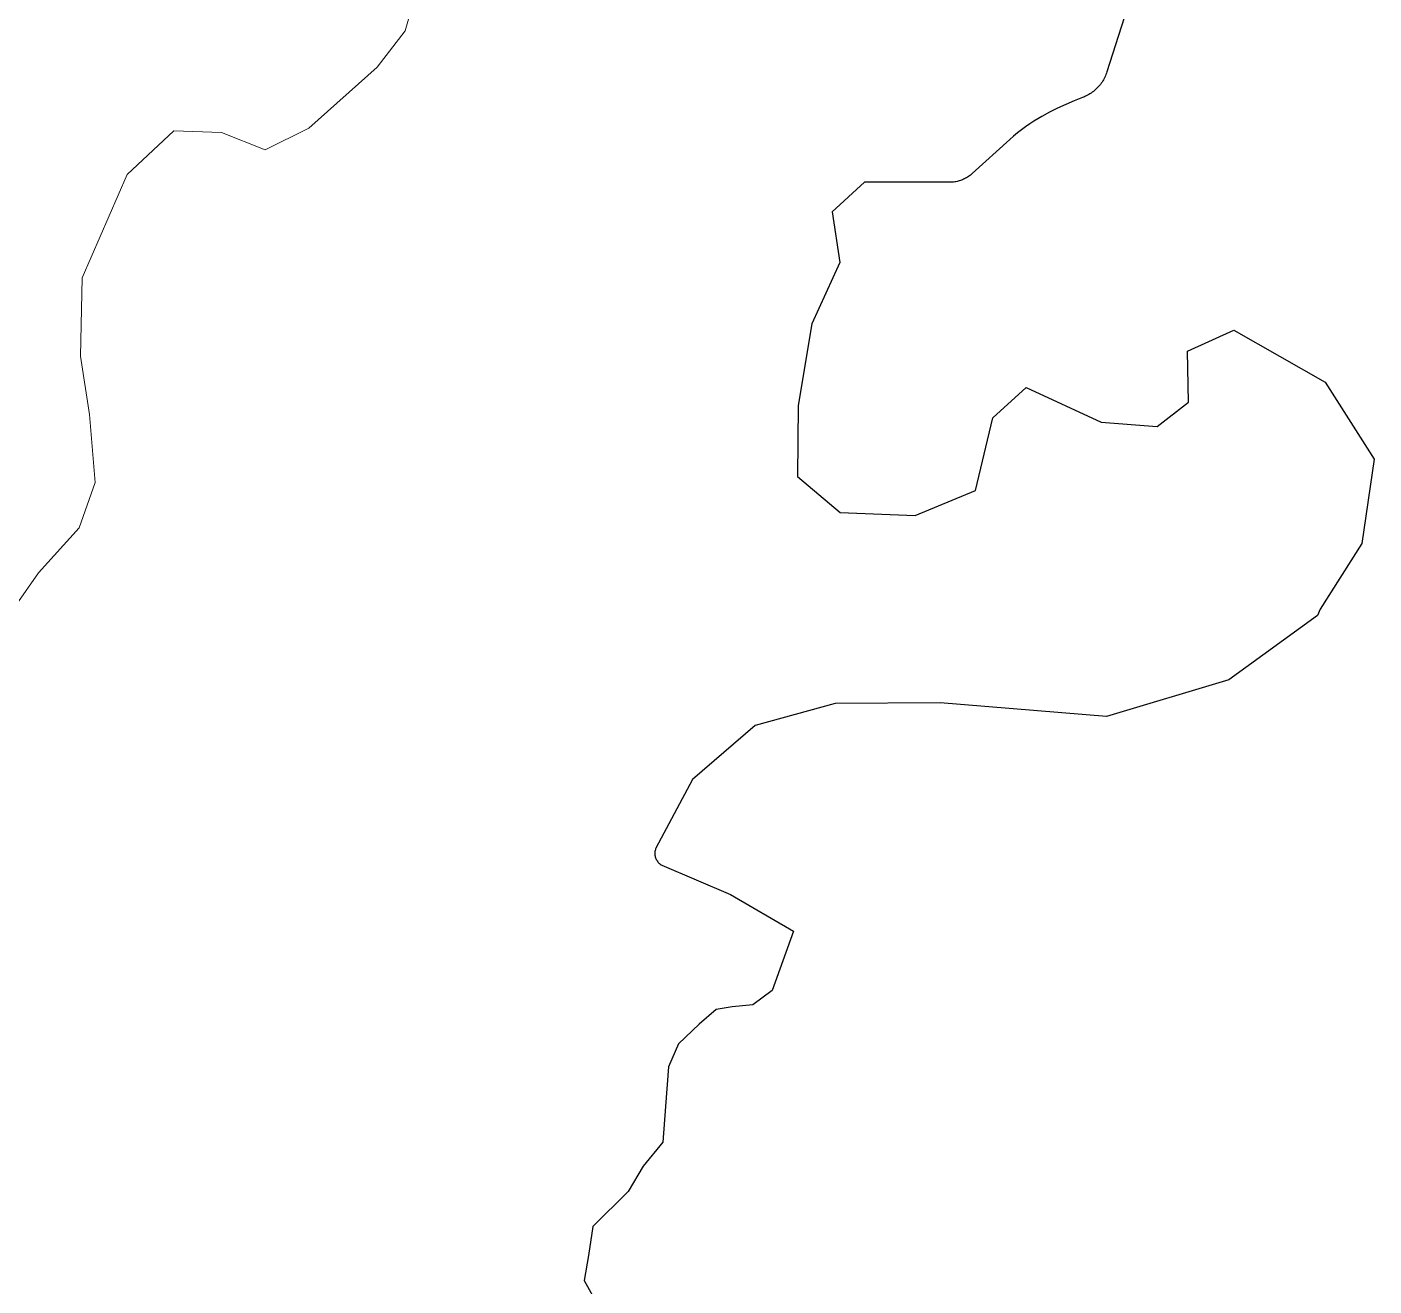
# Model space of a CAD drawing. Header units: millimetres. Extents: x 617751 to 636088, y 68402 to 77988.
# Drawn here: x 624975 to 625901, y 74125 to 74991 of the extents above; entities that cross this region are included whole.
import ezdxf

# ---------------------------------------------------------------- set-up
doc = ezdxf.new("R2010")
doc.units = ezdxf.units.MM
doc.header["$LTSCALE"] = 3
doc.header["$MEASUREMENT"] = 0
doc.layers.add('ALINHAMENTO PREDIAL', color=120, linetype='Continuous')
doc.layers.add('BAIRRO', color=30, linetype='Continuous')

msp = doc.modelspace()

# ---------------------------------------------------------------- linework, layer by layer
at = {"layer": 'ALINHAMENTO PREDIAL'}
msp.add_lwpolyline([(625735.45, 75016.32), (625717.69, 74960.21), (625717.38, 74959.29), (625717.04, 74958.38), (625716.67, 74957.48), (625716.26, 74956.59), (625715.83, 74955.72), (625715.36, 74954.87), (625714.86, 74954.03), (625714.34, 74953.21), (625713.79, 74952.4), (625713.21, 74951.62), (625712.6, 74950.86), (625711.97, 74950.12), (625711.31, 74949.4), (625710.62, 74948.71), (625709.91, 74948.04), (625709.18, 74947.39), (625708.43, 74946.78), (625707.66, 74946.18), (625706.86, 74945.62), (625706.05, 74945.08), (625705.22, 74944.58), (625704.37, 74944.1), (625703.5, 74943.65), (625702.62, 74943.23), (625701.73, 74942.85), (625700.82, 74942.49), (625695.06, 74940.24), (625689.38, 74937.81), (625683.78, 74935.2), (625678.26, 74932.41), (625672.84, 74929.44), (625667.52, 74926.29), (625664.59, 74924.43), (625661.73, 74922.48), (625658.93, 74920.43), (625656.2, 74918.3), (625653.54, 74916.07), (625650.95, 74913.76), (625624.97, 74890.21), (625624.38, 74889.69), (625623.77, 74889.19), (625623.14, 74888.71), (625622.5, 74888.25), (625621.84, 74887.82), (625621.16, 74887.41), (625620.47, 74887.02), (625619.77, 74886.66), (625619.06, 74886.32), (625618.34, 74886), (625617.6, 74885.71), (625616.86, 74885.45), (625616.11, 74885.21), (625615.35, 74885), (625614.58, 74884.81), (625613.81, 74884.65), (625613.03, 74884.52), (625612.25, 74884.41), (625611.46, 74884.33), (625610.67, 74884.28), (625609.88, 74884.26), (625609.09, 74884.26), (625608.3, 74884.29), (625550.83, 74884.29), (625528.72, 74863.9), (625533.98, 74829.14), (625514.59, 74786.92), (625505.39, 74730.62), (625504.88, 74681.77), (625534.24, 74657.12), (625585.71, 74655.08), (625627.39, 74672.26), (625639.21, 74722.26), (625662.15, 74743), (625713.83, 74719.21), (625752.18, 74716.3), (625773.73, 74733.03), (625773.15, 74768.11), (625804.91, 74782.49), (625867.8, 74746.78), (625901.48, 74693.81), (625893.12, 74635.68), (625864.35, 74590.5), (625862.66, 74586.27), (625801.52, 74541.97), (625717.33, 74516.75), (625602.93, 74526.13), (625530.65, 74525.59), (625475.61, 74510.54), (625432.68, 74473.33), (625407.47, 74426.12), (625407.23, 74425.55), (625407.04, 74424.95), (625406.88, 74424.35), (625406.77, 74423.74), (625406.7, 74423.12), (625406.67, 74422.5), (625406.69, 74421.88), (625406.74, 74421.26), (625406.84, 74420.65), (625406.98, 74420.04), (625407.17, 74419.45), (625407.39, 74418.87), (625407.65, 74418.3), (625407.95, 74417.76), (625408.29, 74417.24), (625408.66, 74416.74), (625409.07, 74416.27), (625409.5, 74415.83), (625409.97, 74415.41), (625410.46, 74415.04), (625410.98, 74414.69), (625411.52, 74414.39), (625458.74, 74394.07), (625502.04, 74368.84), (625487.34, 74328.2), (625474.21, 74318.15), (625459.91, 74316.91), (625448.97, 74315.09), (625437.27, 74304.84), (625422.87, 74291.46), (625416.17, 74275.66), (625414.03, 74248.26), (625412.15, 74223.82), (625398.56, 74207.13), (625388.23, 74189.9), (625364.09, 74165.73), (625361.03, 74145.69), (625358.12, 74128.68), (625374.96, 74098.03)], dxfattribs=at)
msp.add_lwpolyline([(625735.45, 75016.32), (625717.69, 74960.21), (625717.38, 74959.29), (625717.04, 74958.38), (625716.67, 74957.48), (625716.26, 74956.59), (625715.83, 74955.72), (625715.36, 74954.87), (625714.86, 74954.03), (625714.34, 74953.21), (625713.79, 74952.4), (625713.21, 74951.62), (625712.6, 74950.86), (625711.97, 74950.12), (625711.31, 74949.4), (625710.62, 74948.71), (625709.91, 74948.04), (625709.18, 74947.39), (625708.43, 74946.78), (625707.66, 74946.18), (625706.86, 74945.62), (625706.05, 74945.08), (625705.22, 74944.58), (625704.37, 74944.1), (625703.5, 74943.65), (625702.62, 74943.23), (625701.73, 74942.85), (625700.82, 74942.49), (625695.06, 74940.24), (625689.38, 74937.81), (625683.78, 74935.2), (625678.26, 74932.41), (625672.84, 74929.44), (625667.52, 74926.29), (625664.59, 74924.43), (625661.73, 74922.48), (625658.93, 74920.43), (625656.2, 74918.3), (625653.54, 74916.07), (625650.95, 74913.76), (625624.97, 74890.21), (625624.38, 74889.69), (625623.77, 74889.19), (625623.14, 74888.71), (625622.5, 74888.25), (625621.84, 74887.82), (625621.16, 74887.41), (625620.47, 74887.02), (625619.77, 74886.66), (625619.06, 74886.32), (625618.34, 74886), (625617.6, 74885.71), (625616.86, 74885.45), (625616.11, 74885.21), (625615.35, 74885), (625614.58, 74884.81), (625613.81, 74884.65), (625613.03, 74884.52), (625612.25, 74884.41), (625611.46, 74884.33), (625610.67, 74884.28), (625609.88, 74884.26), (625609.09, 74884.26), (625608.3, 74884.29), (625550.83, 74884.29), (625528.72, 74863.9), (625533.98, 74829.14), (625514.59, 74786.92), (625505.39, 74730.62), (625504.88, 74681.77), (625534.24, 74657.12), (625585.71, 74655.08), (625627.39, 74672.26), (625639.21, 74722.26), (625662.15, 74743), (625713.83, 74719.21), (625752.18, 74716.3), (625773.73, 74733.03), (625773.15, 74768.11), (625804.91, 74782.49), (625867.8, 74746.78), (625901.48, 74693.81), (625893.12, 74635.68), (625864.35, 74590.5), (625862.66, 74586.27), (625801.52, 74541.97), (625717.33, 74516.75), (625602.93, 74526.13), (625530.65, 74525.59), (625475.61, 74510.54), (625432.68, 74473.33), (625407.47, 74426.12), (625407.23, 74425.55), (625407.04, 74424.95), (625406.88, 74424.35), (625406.77, 74423.74), (625406.7, 74423.12), (625406.67, 74422.5), (625406.69, 74421.88), (625406.74, 74421.26), (625406.84, 74420.65), (625406.98, 74420.04), (625407.17, 74419.45), (625407.39, 74418.87), (625407.65, 74418.3), (625407.95, 74417.76), (625408.29, 74417.24), (625408.66, 74416.74), (625409.07, 74416.27), (625409.5, 74415.83), (625409.97, 74415.41), (625410.46, 74415.04), (625410.98, 74414.69), (625411.52, 74414.39), (625458.74, 74394.07), (625502.04, 74368.84), (625487.34, 74328.2), (625474.21, 74318.15), (625459.91, 74316.91), (625448.97, 74315.09), (625437.27, 74304.84), (625422.87, 74291.46), (625416.17, 74275.66), (625414.03, 74248.26), (625412.15, 74223.82), (625398.56, 74207.13), (625388.23, 74189.9), (625364.09, 74165.73), (625361.03, 74145.69), (625358.12, 74128.68), (625374.96, 74098.03)], dxfattribs=at)
msp.add_lwpolyline([(625735.45, 75016.32), (625717.69, 74960.21), (625717.38, 74959.29), (625717.04, 74958.38), (625716.67, 74957.48), (625716.26, 74956.59), (625715.83, 74955.72), (625715.36, 74954.87), (625714.86, 74954.03), (625714.34, 74953.21), (625713.79, 74952.4), (625713.21, 74951.62), (625712.6, 74950.86), (625711.97, 74950.12), (625711.31, 74949.4), (625710.62, 74948.71), (625709.91, 74948.04), (625709.18, 74947.39), (625708.43, 74946.78), (625707.66, 74946.18), (625706.86, 74945.62), (625706.05, 74945.08), (625705.22, 74944.58), (625704.37, 74944.1), (625703.5, 74943.65), (625702.62, 74943.23), (625701.73, 74942.85), (625700.82, 74942.49), (625695.06, 74940.24), (625689.38, 74937.81), (625683.78, 74935.2), (625678.26, 74932.41), (625672.84, 74929.44), (625667.52, 74926.29), (625664.59, 74924.43), (625661.73, 74922.48), (625658.93, 74920.43), (625656.2, 74918.3), (625653.54, 74916.07), (625650.95, 74913.76), (625624.97, 74890.21), (625624.38, 74889.69), (625623.77, 74889.19), (625623.14, 74888.71), (625622.5, 74888.25), (625621.84, 74887.82), (625621.16, 74887.41), (625620.47, 74887.02), (625619.77, 74886.66), (625619.06, 74886.32), (625618.34, 74886), (625617.6, 74885.71), (625616.86, 74885.45), (625616.11, 74885.21), (625615.35, 74885), (625614.58, 74884.81), (625613.81, 74884.65), (625613.03, 74884.52), (625612.25, 74884.41), (625611.46, 74884.33), (625610.67, 74884.28), (625609.88, 74884.26), (625609.09, 74884.26), (625608.3, 74884.29), (625550.83, 74884.29), (625528.72, 74863.9), (625533.98, 74829.14), (625514.59, 74786.92), (625505.39, 74730.62), (625504.88, 74681.77), (625534.24, 74657.12), (625585.71, 74655.08), (625627.39, 74672.26), (625639.21, 74722.26), (625662.15, 74743), (625713.83, 74719.21), (625752.18, 74716.3), (625773.73, 74733.03), (625773.15, 74768.11), (625804.91, 74782.49), (625867.8, 74746.78), (625901.48, 74693.81), (625893.12, 74635.68), (625864.35, 74590.5), (625862.66, 74586.27), (625801.52, 74541.97), (625717.33, 74516.75), (625602.93, 74526.13), (625530.65, 74525.59), (625475.61, 74510.54), (625432.68, 74473.33), (625407.47, 74426.12), (625407.23, 74425.55), (625407.04, 74424.95), (625406.88, 74424.35), (625406.77, 74423.74), (625406.7, 74423.12), (625406.67, 74422.5), (625406.69, 74421.88), (625406.74, 74421.26), (625406.84, 74420.65), (625406.98, 74420.04), (625407.17, 74419.45), (625407.39, 74418.87), (625407.65, 74418.3), (625407.95, 74417.76), (625408.29, 74417.24), (625408.66, 74416.74), (625409.07, 74416.27), (625409.5, 74415.83), (625409.97, 74415.41), (625410.46, 74415.04), (625410.98, 74414.69), (625411.52, 74414.39), (625458.74, 74394.07), (625502.04, 74368.84), (625487.34, 74328.2), (625474.21, 74318.15), (625459.91, 74316.91), (625448.97, 74315.09), (625437.27, 74304.84), (625422.87, 74291.46), (625416.17, 74275.66), (625414.03, 74248.26), (625412.15, 74223.82), (625398.56, 74207.13), (625388.23, 74189.9), (625364.09, 74165.73), (625361.03, 74145.69), (625358.12, 74128.68), (625374.96, 74098.03)], dxfattribs=at)
msp.add_lwpolyline([(625735.45, 75016.32), (625717.69, 74960.21), (625717.38, 74959.29), (625717.04, 74958.38), (625716.67, 74957.48), (625716.26, 74956.59), (625715.83, 74955.72), (625715.36, 74954.87), (625714.86, 74954.03), (625714.34, 74953.21), (625713.79, 74952.4), (625713.21, 74951.62), (625712.6, 74950.86), (625711.97, 74950.12), (625711.31, 74949.4), (625710.62, 74948.71), (625709.91, 74948.04), (625709.18, 74947.39), (625708.43, 74946.78), (625707.66, 74946.18), (625706.86, 74945.62), (625706.05, 74945.08), (625705.22, 74944.58), (625704.37, 74944.1), (625703.5, 74943.65), (625702.62, 74943.23), (625701.73, 74942.85), (625700.82, 74942.49), (625695.06, 74940.24), (625689.38, 74937.81), (625683.78, 74935.2), (625678.26, 74932.41), (625672.84, 74929.44), (625667.52, 74926.29), (625664.59, 74924.43), (625661.73, 74922.48), (625658.93, 74920.43), (625656.2, 74918.3), (625653.54, 74916.07), (625650.95, 74913.76), (625624.97, 74890.21), (625624.38, 74889.69), (625623.77, 74889.19), (625623.14, 74888.71), (625622.5, 74888.25), (625621.84, 74887.82), (625621.16, 74887.41), (625620.47, 74887.02), (625619.77, 74886.66), (625619.06, 74886.32), (625618.34, 74886), (625617.6, 74885.71), (625616.86, 74885.45), (625616.11, 74885.21), (625615.35, 74885), (625614.58, 74884.81), (625613.81, 74884.65), (625613.03, 74884.52), (625612.25, 74884.41), (625611.46, 74884.33), (625610.67, 74884.28), (625609.88, 74884.26), (625609.09, 74884.26), (625608.3, 74884.29), (625550.83, 74884.29), (625528.72, 74863.9), (625533.98, 74829.14), (625514.59, 74786.92), (625505.39, 74730.62), (625504.88, 74681.77), (625534.24, 74657.12), (625585.71, 74655.08), (625627.39, 74672.26), (625639.21, 74722.26), (625662.15, 74743), (625713.83, 74719.21), (625752.18, 74716.3), (625773.73, 74733.03), (625773.15, 74768.11), (625804.91, 74782.49), (625867.8, 74746.78), (625901.48, 74693.81), (625893.12, 74635.68), (625864.35, 74590.5), (625862.66, 74586.27), (625801.52, 74541.97), (625717.33, 74516.75), (625602.93, 74526.13), (625530.65, 74525.59), (625475.61, 74510.54), (625432.68, 74473.33), (625407.47, 74426.12), (625407.23, 74425.55), (625407.04, 74424.95), (625406.88, 74424.35), (625406.77, 74423.74), (625406.7, 74423.12), (625406.67, 74422.5), (625406.69, 74421.88), (625406.74, 74421.26), (625406.84, 74420.65), (625406.98, 74420.04), (625407.17, 74419.45), (625407.39, 74418.87), (625407.65, 74418.3), (625407.95, 74417.76), (625408.29, 74417.24), (625408.66, 74416.74), (625409.07, 74416.27), (625409.5, 74415.83), (625409.97, 74415.41), (625410.46, 74415.04), (625410.98, 74414.69), (625411.52, 74414.39), (625458.74, 74394.07), (625502.04, 74368.84), (625487.34, 74328.2), (625474.21, 74318.15), (625459.91, 74316.91), (625448.97, 74315.09), (625437.27, 74304.84), (625422.87, 74291.46), (625416.17, 74275.66), (625414.03, 74248.26), (625412.15, 74223.82), (625398.56, 74207.13), (625388.23, 74189.9), (625364.09, 74165.73), (625361.03, 74145.69), (625358.12, 74128.68), (625374.96, 74098.03)], dxfattribs=at)
msp.add_lwpolyline([(625735.45, 75016.32), (625717.69, 74960.21), (625717.38, 74959.29), (625717.04, 74958.38), (625716.67, 74957.48), (625716.26, 74956.59), (625715.83, 74955.72), (625715.36, 74954.87), (625714.86, 74954.03), (625714.34, 74953.21), (625713.79, 74952.4), (625713.21, 74951.62), (625712.6, 74950.86), (625711.97, 74950.12), (625711.31, 74949.4), (625710.62, 74948.71), (625709.91, 74948.04), (625709.18, 74947.39), (625708.43, 74946.78), (625707.66, 74946.18), (625706.86, 74945.62), (625706.05, 74945.08), (625705.22, 74944.58), (625704.37, 74944.1), (625703.5, 74943.65), (625702.62, 74943.23), (625701.73, 74942.85), (625700.82, 74942.49), (625695.06, 74940.24), (625689.38, 74937.81), (625683.78, 74935.2), (625678.26, 74932.41), (625672.84, 74929.44), (625667.52, 74926.29), (625664.59, 74924.43), (625661.73, 74922.48), (625658.93, 74920.43), (625656.2, 74918.3), (625653.54, 74916.07), (625650.95, 74913.76), (625624.97, 74890.21), (625624.38, 74889.69), (625623.77, 74889.19), (625623.14, 74888.71), (625622.5, 74888.25), (625621.84, 74887.82), (625621.16, 74887.41), (625620.47, 74887.02), (625619.77, 74886.66), (625619.06, 74886.32), (625618.34, 74886), (625617.6, 74885.71), (625616.86, 74885.45), (625616.11, 74885.21), (625615.35, 74885), (625614.58, 74884.81), (625613.81, 74884.65), (625613.03, 74884.52), (625612.25, 74884.41), (625611.46, 74884.33), (625610.67, 74884.28), (625609.88, 74884.26), (625609.09, 74884.26), (625608.3, 74884.29), (625550.83, 74884.29), (625528.72, 74863.9), (625533.98, 74829.14), (625514.59, 74786.92), (625505.39, 74730.62), (625504.88, 74681.77), (625534.24, 74657.12), (625585.71, 74655.08), (625627.39, 74672.26), (625639.21, 74722.26), (625662.15, 74743), (625713.83, 74719.21), (625752.18, 74716.3), (625773.73, 74733.03), (625773.15, 74768.11), (625804.91, 74782.49), (625867.8, 74746.78), (625901.48, 74693.81), (625893.12, 74635.68), (625864.35, 74590.5), (625862.66, 74586.27), (625801.52, 74541.97), (625717.33, 74516.75), (625602.93, 74526.13), (625530.65, 74525.59), (625475.61, 74510.54), (625432.68, 74473.33), (625407.47, 74426.12), (625407.23, 74425.55), (625407.04, 74424.95), (625406.88, 74424.35), (625406.77, 74423.74), (625406.7, 74423.12), (625406.67, 74422.5), (625406.69, 74421.88), (625406.74, 74421.26), (625406.84, 74420.65), (625406.98, 74420.04), (625407.17, 74419.45), (625407.39, 74418.87), (625407.65, 74418.3), (625407.95, 74417.76), (625408.29, 74417.24), (625408.66, 74416.74), (625409.07, 74416.27), (625409.5, 74415.83), (625409.97, 74415.41), (625410.46, 74415.04), (625410.98, 74414.69), (625411.52, 74414.39), (625458.74, 74394.07), (625502.04, 74368.84), (625487.34, 74328.2), (625474.21, 74318.15), (625459.91, 74316.91), (625448.97, 74315.09), (625437.27, 74304.84), (625422.87, 74291.46), (625416.17, 74275.66), (625414.03, 74248.26), (625412.15, 74223.82), (625398.56, 74207.13), (625388.23, 74189.9), (625364.09, 74165.73), (625361.03, 74145.69), (625358.12, 74128.68), (625374.96, 74098.03)], dxfattribs=at)
msp.add_lwpolyline([(625735.45, 75016.32), (625717.69, 74960.21), (625717.38, 74959.29), (625717.04, 74958.38), (625716.67, 74957.48), (625716.26, 74956.59), (625715.83, 74955.72), (625715.36, 74954.87), (625714.86, 74954.03), (625714.34, 74953.21), (625713.79, 74952.4), (625713.21, 74951.62), (625712.6, 74950.86), (625711.97, 74950.12), (625711.31, 74949.4), (625710.62, 74948.71), (625709.91, 74948.04), (625709.18, 74947.39), (625708.43, 74946.78), (625707.66, 74946.18), (625706.86, 74945.62), (625706.05, 74945.08), (625705.22, 74944.58), (625704.37, 74944.1), (625703.5, 74943.65), (625702.62, 74943.23), (625701.73, 74942.85), (625700.82, 74942.49), (625695.06, 74940.24), (625689.38, 74937.81), (625683.78, 74935.2), (625678.26, 74932.41), (625672.84, 74929.44), (625667.52, 74926.29), (625664.59, 74924.43), (625661.73, 74922.48), (625658.93, 74920.43), (625656.2, 74918.3), (625653.54, 74916.07), (625650.95, 74913.76), (625624.97, 74890.21), (625624.38, 74889.69), (625623.77, 74889.19), (625623.14, 74888.71), (625622.5, 74888.25), (625621.84, 74887.82), (625621.16, 74887.41), (625620.47, 74887.02), (625619.77, 74886.66), (625619.06, 74886.32), (625618.34, 74886), (625617.6, 74885.71), (625616.86, 74885.45), (625616.11, 74885.21), (625615.35, 74885), (625614.58, 74884.81), (625613.81, 74884.65), (625613.03, 74884.52), (625612.25, 74884.41), (625611.46, 74884.33), (625610.67, 74884.28), (625609.88, 74884.26), (625609.09, 74884.26), (625608.3, 74884.29), (625550.83, 74884.29), (625528.72, 74863.9), (625533.98, 74829.14), (625514.59, 74786.92), (625505.39, 74730.62), (625504.88, 74681.77), (625534.24, 74657.12), (625585.71, 74655.08), (625627.39, 74672.26), (625639.21, 74722.26), (625662.15, 74743), (625713.83, 74719.21), (625752.18, 74716.3), (625773.73, 74733.03), (625773.15, 74768.11), (625804.91, 74782.49), (625867.8, 74746.78), (625901.48, 74693.81), (625893.12, 74635.68), (625864.35, 74590.5), (625862.66, 74586.27), (625801.52, 74541.97), (625717.33, 74516.75), (625602.93, 74526.13), (625530.65, 74525.59), (625475.61, 74510.54), (625432.68, 74473.33), (625407.47, 74426.12), (625407.23, 74425.55), (625407.04, 74424.95), (625406.88, 74424.35), (625406.77, 74423.74), (625406.7, 74423.12), (625406.67, 74422.5), (625406.69, 74421.88), (625406.74, 74421.26), (625406.84, 74420.65), (625406.98, 74420.04), (625407.17, 74419.45), (625407.39, 74418.87), (625407.65, 74418.3), (625407.95, 74417.76), (625408.29, 74417.24), (625408.66, 74416.74), (625409.07, 74416.27), (625409.5, 74415.83), (625409.97, 74415.41), (625410.46, 74415.04), (625410.98, 74414.69), (625411.52, 74414.39), (625458.74, 74394.07), (625502.04, 74368.84), (625487.34, 74328.2), (625474.21, 74318.15), (625459.91, 74316.91), (625448.97, 74315.09), (625437.27, 74304.84), (625422.87, 74291.46), (625416.17, 74275.66), (625414.03, 74248.26), (625412.15, 74223.82), (625398.56, 74207.13), (625388.23, 74189.9), (625364.09, 74165.73), (625361.03, 74145.69), (625358.12, 74128.68), (625374.96, 74098.03)], dxfattribs=at)
at = {"layer": 'BAIRRO', "lineweight": 20}
msp.add_lwpolyline([(625245.65, 75026.57), (625234.96, 74988.55), (625215.65, 74963.57), (625168.65, 74921.57), (625138.65, 74906.57), (625108.65, 74918.57), (625075.65, 74919.57), (625043.65, 74889.57), (625012.65, 74818.57), (625011.65, 74764.57), (625017.65, 74724.57), (625021.65, 74677.57), (625010.65, 74646.57), (624982.65, 74615.57), (624951.65, 74571.57)], dxfattribs=at)

doc.saveas('drawing.dxf')
